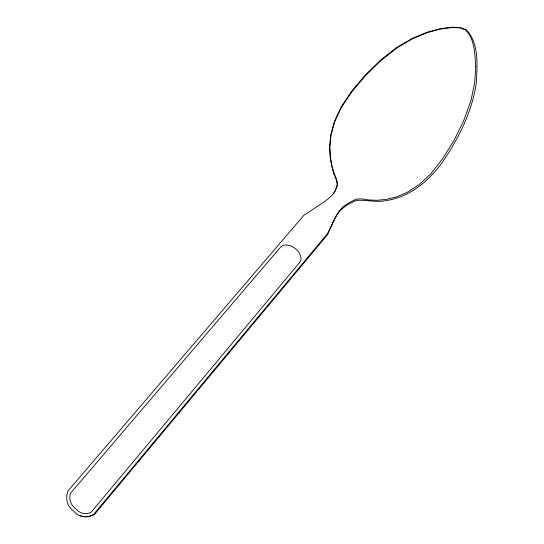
<?xml version="1.0" encoding="UTF-8"?>
<svg xmlns="http://www.w3.org/2000/svg" width="544" height="544" viewBox="0 0 544 544"><rect width="100%" height="100%" fill="white"/><g stroke="black" fill="none" stroke-linecap="round" stroke-linejoin="round"><path stroke-width="0.82" d="M336.138 188.836L337.226 185.769L336.777 181.064L333.928 174.019L331.806 166.382L330.201 157.386L329.596 146.894L330.745 134.987L334.342 121.666L341.081 107.018L351.703 91.12L365.201 75.113L380.562 60.139L396.739 47.41L412.61 38.209L427.53 32.082L440.871 28.574L452.01 27.2L460.374 27.506L466.507 29.927C479.393 43.697 477.197 66.048 476.252 83.429C472.131 111.03 459.53 136.53 444.237 159.589C430.63 179.35 411.026 196.812 386.56 200.512C376.475 202.762 366.418 199.662 356.395 200.376C348.636 203.816 340.598 208.148 336.45 215.934C333.098 221.911 330.337 228.188 327.658 234.484C321.416 241.91 315.241 249.39 309.019 256.829L94.622 514.236A16.524 15.422 -68.5 0 1 83.871 516.548M334.995 191.352L335.866 189.604M333.547 193.895L334.308 192.719M82.076 516.14A16.524 15.422 -68.5 0 1 80.356 515.508M475.755 66.756L474.66 82.878L470.859 101.014L463.685 120.693L454.016 140.393L442.721 158.624L430.664 173.951L418.656 184.994L406.994 192.46L395.984 197.05L385.9 199.444L376.938 200.301L368.805 199.968L361.264 198.832L356.436 199.118L349.88 202.212L342.768 207.074L339.279 210.95L335.893 216.172L327.563 233.607L93.711 514.291A16.578 15.47 -68.5 0 1 73.658 511.013A16.551 15.443 -67.9 0 1 67.51 492.524L68.19 490.695L303.885 215.302L324.809 201.45L330.024 197.241L333.173 193.793L335.002 190.917L337.47 184.593L336.865 180.016L334.104 173.264L331.881 165.716L330.385 156.958L329.854 146.649L331.065 134.885L334.703 121.74L341.455 107.27L352.07 91.514L365.527 75.589L380.82 60.663L396.882 47.967L412.604 38.76L427.38 32.606L440.586 29.043L451.595 27.601L459.755 27.792L465.603 30.029C475.055 39.494 474.688 54.312 475.755 66.756M299.472 262.65L91.059 512.38A13.416 12.519 -68.5 0 1 78.295 511.122L73.168 506.376A13.376 12.478 -67.9 0 1 70.448 493.34L280.371 247.398A6.65 6.419 -17.8 0 1 284.274 245.099C291.978 244.29 300.308 250.682 301.063 258.475A6.671 6.453 -16.2 0 1 299.472 262.65"/></g></svg>
